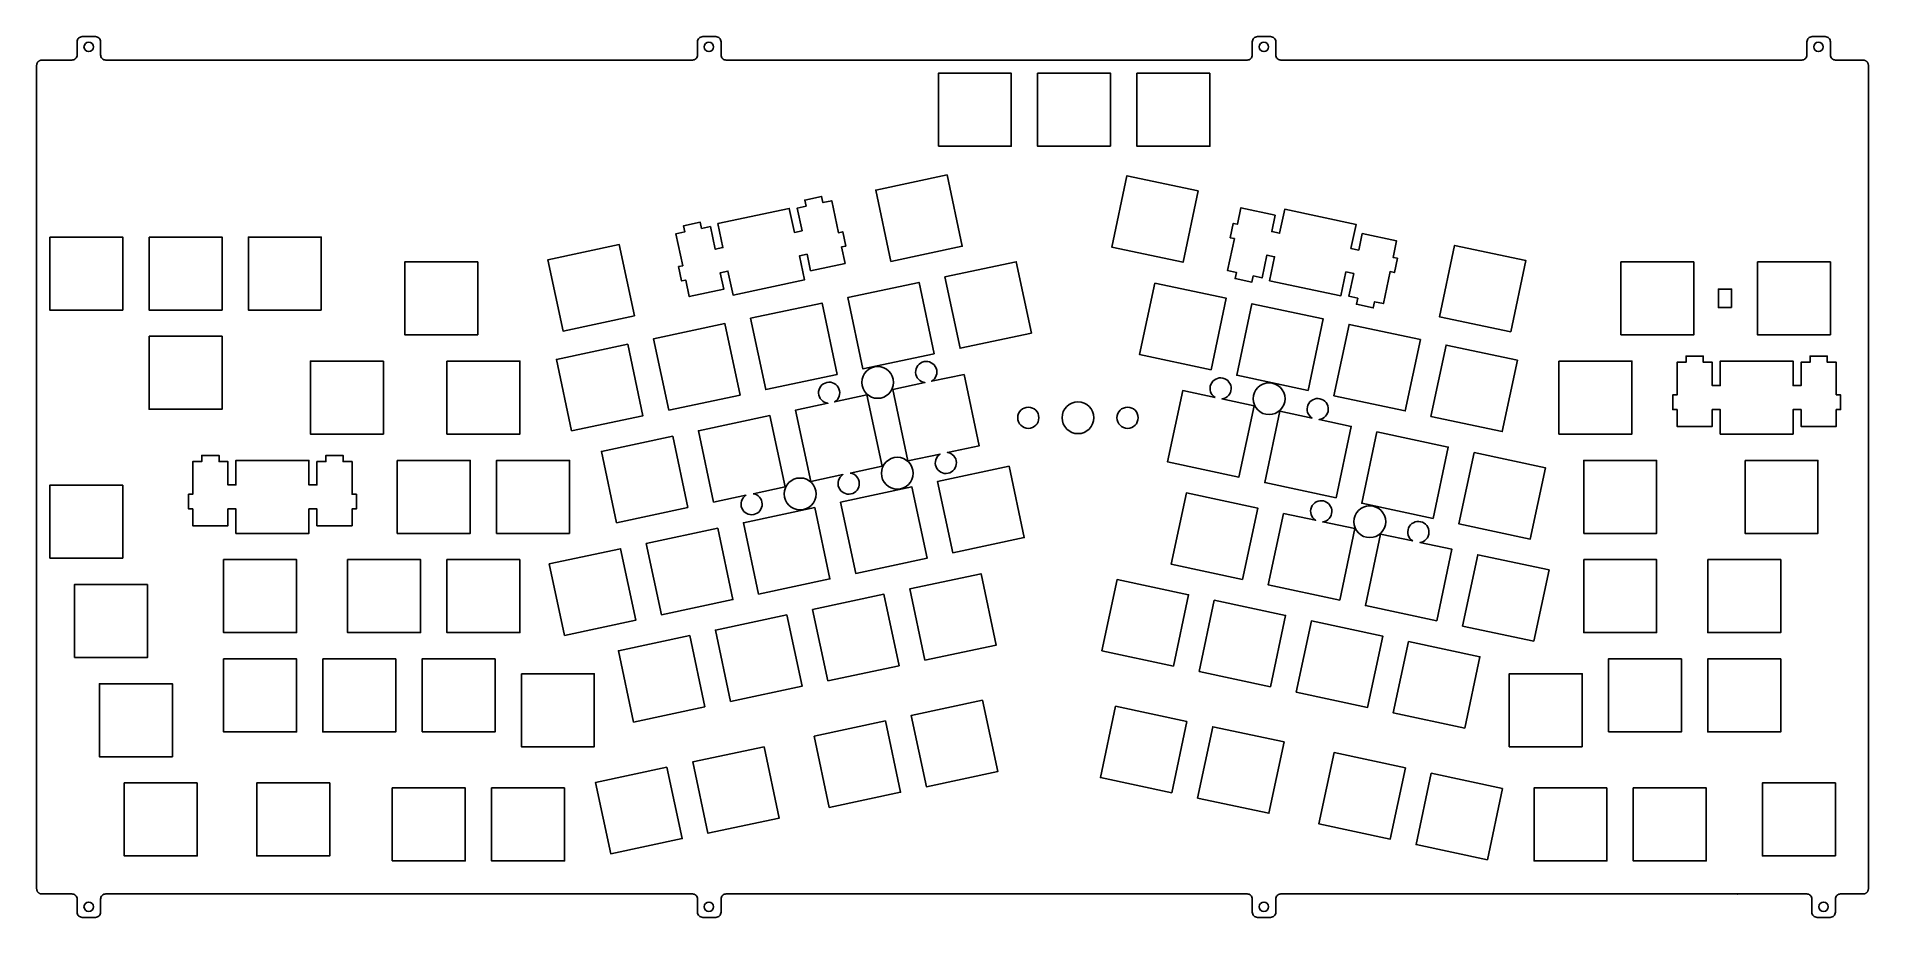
# Model space of a CAD drawing. Header units: millimetres. Extents: x -352 to 0, y -165 to 4.
import ezdxf

# ---------------------------------------------------------------- set-up
doc = ezdxf.new("R2010")
doc.units = ezdxf.units.MM
doc.layers.get('0').update_dxf_attribs({"linetype": 'CONTINUOUS'})

msp = doc.modelspace()

# ---------------------------------------------------------------- linework, layer by layer
for points in [[(-7.38, 3.1), (-7.38, 0.6, 0.414214), (-6.38, -0.4), (-1.1, -0.4), (-1.02, -0.4), (-0.94, -0.41), (-0.86, -0.43), (-0.79, -0.45), (-0.71, -0.47), (-0.64, -0.51), (-0.57, -0.55), (-0.51, -0.59), (-0.45, -0.64), (-0.39, -0.69), (-0.33, -0.75), (-0.29, -0.81), (-0.24, -0.88), (-0.2, -0.94), (-0.17, -1.02), (-0.14, -1.09), (-0.12, -1.16), (-0.11, -1.24), (-0.1, -1.32), (-0.1, -1.4), (-0.1, -159.42), (-0.1, -159.5), (-0.11, -159.57), (-0.12, -159.65), (-0.14, -159.73), (-0.17, -159.8), (-0.2, -159.87), (-0.24, -159.94), (-0.29, -160.01), (-0.33, -160.07), (-0.39, -160.13), (-0.45, -160.18), (-0.51, -160.23), (-0.57, -160.27), (-0.64, -160.31), (-0.71, -160.34), (-0.79, -160.37), (-0.86, -160.39), (-0.94, -160.41), (-1.02, -160.42), (-1.1, -160.42), (-5.43, -160.42, 0.414214), (-6.43, -161.42), (-6.43, -163.92, -0.414214), (-7.43, -164.92), (-9.93, -164.92, -0.414214), (-10.93, -163.92), (-10.93, -161.42, 0.414214), (-11.93, -160.42), (-25.16, -160.42), (-25.16, -160.44), (-25.18, -160.44), (-25.18, -160.42), (-112.8, -160.42, 0.414214), (-113.8, -161.42), (-113.8, -163.92, -0.414214), (-114.8, -164.92), (-117.3, -164.92, -0.414214), (-118.3, -163.92), (-118.3, -161.42, 0.414214), (-119.3, -160.42), (-219.25, -160.42, 0.414214), (-220.25, -161.42), (-220.25, -163.92, -0.414214), (-221.25, -164.92), (-223.75, -164.92, -0.414214), (-224.75, -163.92), (-224.75, -161.42, 0.414214), (-225.75, -160.42), (-338.3, -160.42, 0.414214), (-339.3, -161.42), (-339.3, -163.92, -0.414214), (-340.3, -164.92), (-342.8, -164.92, -0.414214), (-343.8, -163.92), (-343.8, -161.42, 0.414214), (-344.8, -160.42), (-350.57, -160.42), (-350.65, -160.42), (-350.73, -160.41), (-350.8, -160.39), (-350.88, -160.37), (-350.95, -160.34), (-351.02, -160.31), (-351.09, -160.27), (-351.16, -160.23), (-351.22, -160.18), (-351.28, -160.13), (-351.33, -160.07), (-351.38, -160.01), (-351.42, -159.94), (-351.46, -159.87), (-351.49, -159.8), (-351.52, -159.73), (-351.54, -159.65), (-351.56, -159.57), (-351.56, -159.5), (-351.57, -159.42), (-351.57, -1.4), (-351.56, -1.32), (-351.56, -1.24), (-351.54, -1.16), (-351.52, -1.09), (-351.49, -1.02), (-351.46, -0.94), (-351.42, -0.88), (-351.38, -0.81), (-351.33, -0.75), (-351.28, -0.69), (-351.22, -0.64), (-351.16, -0.59), (-351.09, -0.55), (-351.02, -0.51), (-350.95, -0.47), (-350.88, -0.45), (-350.8, -0.43), (-350.73, -0.41), (-350.65, -0.4), (-350.57, -0.4), (-344.8, -0.4, 0.414214), (-343.8, 0.6), (-343.8, 3.1, -0.414214), (-342.8, 4.1), (-340.3, 4.1, -0.414214), (-339.3, 3.1), (-339.3, 0.6, 0.414214), (-338.3, -0.4), (-225.75, -0.4, 0.414214), (-224.75, 0.6), (-224.75, 3.1, -0.414214), (-223.75, 4.1), (-221.25, 4.1, -0.414214), (-220.25, 3.1), (-220.25, 0.6, 0.414214), (-219.25, -0.4), (-119.3, -0.4, 0.414214), (-118.3, 0.6), (-118.3, 3.1, -0.414214), (-117.3, 4.1), (-114.8, 4.1, -0.414214), (-113.8, 3.1), (-113.8, 0.6, 0.414214), (-112.8, -0.4), (-12.88, -0.4, 0.414214), (-11.88, 0.6), (-11.88, 3.1, -0.414214), (-10.88, 4.1), (-8.38, 4.1, -0.414214)], [(-173.61, -60.71), (-179.83, -62.03, 6.083741), (-181.11, -62.3), (-187.3, -63.62), (-184.39, -77.31), (-178.21, -76, 5.452821), (-176.8, -75.7), (-170.7, -74.4)], [(-195.44, -79.66, -5.462831), (-196.85, -79.96), (-203.03, -81.27), (-205.94, -67.58), (-199.74, -66.26, -6.084688), (-198.47, -65.99), (-192.24, -64.67), (-189.33, -78.36)], [(-125.46, -65.14, -5.79435), (-124.13, -65.43), (-117.96, -66.74), (-120.87, -80.43), (-134.57, -77.52), (-131.66, -63.83)], [(-106.83, -69.1, -5.785639), (-105.5, -69.39), (-99.33, -70.7), (-102.24, -84.39), (-115.93, -81.48), (-113.02, -67.79)], [(-214.07, -83.62, -5.447626), (-215.48, -83.92), (-221.66, -85.23), (-224.57, -71.54), (-210.88, -68.63), (-207.97, -82.32)], [(-112.33, -87.41), (-115.24, -101.11), (-101.54, -104.02), (-98.63, -90.32), (-104.78, -89.02, 5.556049), (-106.17, -88.72)], [(-87.53, -92.68, -5.570295), (-86.15, -92.98), (-80, -94.28), (-82.91, -107.98), (-96.6, -105.07), (-93.69, -91.37)]]:
    msp.add_lwpolyline(points, format="xyb", close=True)
for points in [[(-178.54, -16.92), (-164.55, -16.92), (-164.55, -2.92), (-178.54, -2.92)], [(-145.5, -16.92), (-145.5, -2.92), (-159.5, -2.92), (-159.5, -16.92)], [(-126.45, -2.92), (-140.44, -2.92), (-140.44, -16.92), (-126.45, -16.92)], [(-187.66, -39.05), (-173.96, -36.14), (-176.87, -22.45), (-190.57, -25.36)], [(-128.67, -25.51), (-142.37, -22.6), (-145.28, -36.29), (-131.59, -39.2)], [(-203.73, -37.66), (-203.06, -40.82), (-196.45, -39.42), (-197.13, -36.26), (-196.32, -36.09), (-196.9, -33.35), (-197.71, -33.52), (-199.01, -27.39), (-200.7, -27.75), (-200.95, -26.57), (-204.18, -27.26), (-203.93, -28.43), (-205.61, -28.79), (-204.68, -33.16), (-206.18, -33.48), (-207.15, -28.88), (-220.85, -31.79), (-219.87, -36.39), (-221.36, -36.71), (-222.29, -32.34), (-223.98, -32.7), (-224.23, -31.52), (-227.46, -32.21), (-227.21, -33.38), (-228.89, -33.74), (-227.59, -39.87), (-228.4, -40.04), (-227.81, -42.78), (-227.01, -42.61), (-226.34, -45.77), (-219.73, -44.37), (-220.41, -41.21), (-218.91, -40.89), (-217.94, -45.49), (-204.24, -42.58), (-205.22, -37.98)], [(-113.89, -30.16), (-120.49, -28.75), (-121.16, -31.91), (-121.97, -31.74), (-122.55, -34.48), (-121.74, -34.65), (-123.05, -40.78), (-121.36, -41.14), (-121.61, -42.32), (-118.38, -43), (-118.13, -41.83), (-116.44, -42.19), (-115.51, -37.81), (-114.02, -38.13), (-115, -42.73), (-101.31, -45.64), (-100.33, -41.04), (-98.84, -41.36), (-99.77, -45.73), (-98.08, -46.09), (-98.33, -47.27), (-95.1, -47.95), (-94.85, -46.78), (-93.16, -47.14), (-91.86, -41), (-91.05, -41.18), (-90.47, -38.44), (-91.28, -38.26), (-90.61, -35.11), (-97.21, -33.7), (-97.88, -36.86), (-99.37, -36.54), (-98.4, -31.95), (-112.09, -29.04), (-113.07, -33.63), (-114.56, -33.32)], [(-349.04, -34.36), (-349.04, -48.36), (-335.04, -48.36), (-335.04, -34.36)], [(-329.99, -34.36), (-329.99, -48.36), (-315.99, -48.36), (-315.99, -34.36)], [(-296.94, -48.36), (-296.94, -34.36), (-310.94, -34.36), (-310.94, -48.36)], [(-236.85, -49.51), (-239.76, -35.81), (-253.46, -38.73), (-250.55, -52.42)], [(-68.7, -52.57), (-65.79, -38.88), (-79.48, -35.97), (-82.39, -49.66)], [(-266.94, -53.12), (-266.94, -39.12), (-280.94, -39.12), (-280.94, -53.12)], [(-160.69, -52.79), (-163.59, -39.1), (-177.29, -42.01), (-174.38, -55.71)], [(-33.58, -39.12), (-47.58, -39.12), (-47.58, -53.12), (-33.58, -53.12)], [(-21.38, -39.12), (-21.38, -53.12), (-7.38, -53.12), (-7.38, -39.12)], [(-179.32, -56.76), (-182.23, -43.06), (-195.92, -45.97), (-193.01, -59.67)], [(-137.01, -43.21), (-139.92, -56.91), (-126.23, -59.82), (-123.32, -46.12)], [(-26.34, -47.91), (-26.34, -44.35), (-28.88, -44.35), (-28.88, -47.91)], [(-197.95, -60.72), (-200.86, -47.02), (-214.56, -49.93), (-211.65, -63.63)], [(-107.6, -63.78), (-104.68, -50.08), (-118.38, -47.17), (-121.29, -60.87)], [(-230.28, -67.59), (-216.59, -64.68), (-219.5, -50.98), (-233.19, -53.89)], [(-86.05, -54.05), (-99.75, -51.13), (-102.66, -64.83), (-88.96, -67.74)], [(-329.99, -53.41), (-329.99, -67.41), (-315.99, -67.41), (-315.99, -53.41)], [(-248.91, -71.55), (-235.22, -68.64), (-238.13, -54.94), (-251.82, -57.85)], [(-67.42, -58.01), (-81.11, -55.1), (-84.02, -68.79), (-70.33, -71.7)], [(-285.04, -58.17), (-299.04, -58.17), (-299.04, -72.17), (-285.04, -72.17)], [(-272.84, -58.17), (-272.84, -72.17), (-258.84, -72.17), (-258.84, -58.17)], [(-59.48, -58.17), (-59.48, -72.17), (-45.48, -72.17), (-45.48, -58.17)], [(-6.25, -64.67), (-6.25, -58.4), (-7.98, -58.4), (-7.98, -57.2), (-11.28, -57.2), (-11.28, -58.4), (-13, -58.4), (-13, -62.87), (-14.53, -62.87), (-14.53, -58.17), (-28.53, -58.17), (-28.53, -62.87), (-30.05, -62.87), (-30.05, -58.4), (-31.78, -58.4), (-31.78, -57.2), (-35.08, -57.2), (-35.08, -58.4), (-36.8, -58.4), (-36.8, -64.67), (-37.63, -64.67), (-37.63, -67.47), (-36.8, -67.47), (-36.8, -70.7), (-30.05, -70.7), (-30.05, -67.47), (-28.53, -67.47), (-28.53, -72.17), (-14.53, -72.17), (-14.53, -67.47), (-13, -67.47), (-13, -70.7), (-6.25, -70.7), (-6.25, -67.47), (-5.43, -67.47), (-5.43, -64.67)], [(-226.6, -86.28), (-229.51, -72.59), (-243.21, -75.5), (-240.29, -89.19)], [(-94.39, -71.75), (-97.3, -85.44), (-83.61, -88.35), (-80.7, -74.66)], [(-297.8, -77.45), (-297.8, -81.92), (-299.32, -81.92), (-299.32, -77.22), (-313.32, -77.22), (-313.32, -81.92), (-314.85, -81.92), (-314.85, -77.45), (-316.57, -77.45), (-316.57, -76.25), (-319.87, -76.25), (-319.87, -77.45), (-321.6, -77.45), (-321.6, -83.72), (-322.42, -83.72), (-322.42, -86.52), (-321.6, -86.52), (-321.6, -89.75), (-314.85, -89.75), (-314.85, -86.52), (-313.32, -86.52), (-313.32, -91.22), (-299.32, -91.22), (-299.32, -86.52), (-297.8, -86.52), (-297.8, -89.75), (-291.05, -89.75), (-291.05, -86.52), (-290.22, -86.52), (-290.22, -83.72), (-291.05, -83.72), (-291.05, -77.45), (-292.77, -77.45), (-292.77, -76.25), (-296.07, -76.25), (-296.07, -77.45)], [(-282.37, -77.22), (-282.37, -91.22), (-268.37, -91.22), (-268.37, -77.22)], [(-249.32, -91.22), (-249.32, -77.22), (-263.32, -77.22), (-263.32, -91.22)], [(-75.75, -75.71), (-78.67, -89.4), (-64.97, -92.31), (-62.06, -78.62)], [(-54.72, -91.22), (-40.72, -91.22), (-40.72, -77.22), (-54.72, -77.22)], [(-23.76, -77.22), (-23.76, -91.22), (-9.76, -91.22), (-9.76, -77.22)], [(-164.99, -78.35), (-178.69, -81.26), (-175.77, -94.95), (-162.08, -92.04)], [(-349.04, -95.98), (-335.04, -95.98), (-335.04, -81.98), (-349.04, -81.98)], [(-197.32, -85.22), (-194.41, -98.91), (-180.71, -96), (-183.62, -82.31)], [(-120.18, -100.06), (-117.26, -86.36), (-130.96, -83.45), (-133.87, -97.15)], [(-213.04, -102.88), (-199.35, -99.97), (-202.26, -86.27), (-215.95, -89.18)], [(-234.59, -93.14), (-231.68, -106.84), (-217.98, -103.92), (-220.89, -90.23)], [(-250.31, -110.8), (-236.62, -107.89), (-239.53, -94.19), (-253.22, -97.1)], [(-315.71, -96.27), (-315.71, -110.27), (-301.7, -110.27), (-301.7, -96.27)], [(-291.89, -96.27), (-291.89, -110.27), (-277.89, -110.27), (-277.89, -96.27)], [(-258.84, -96.27), (-272.84, -96.27), (-272.84, -110.27), (-258.84, -110.27)], [(-64.27, -111.94), (-61.36, -98.24), (-75.06, -95.33), (-77.97, -109.03)], [(-54.72, -96.27), (-54.72, -110.27), (-40.72, -110.27), (-40.72, -96.27)], [(-30.91, -96.27), (-30.91, -110.27), (-16.91, -110.27), (-16.91, -96.27)], [(-330.28, -101.03), (-344.28, -101.03), (-344.28, -115.03), (-330.28, -115.03)], [(-181.13, -115.57), (-167.44, -112.66), (-170.35, -98.96), (-184.04, -101.87)], [(-147.15, -113.8), (-133.45, -116.71), (-130.54, -103.02), (-144.24, -100.11)], [(-199.77, -119.53), (-186.07, -116.62), (-188.98, -102.92), (-202.68, -105.84)], [(-128.51, -117.76), (-114.82, -120.67), (-111.91, -106.98), (-125.6, -104.07)], [(-207.61, -106.89), (-221.31, -109.79), (-218.4, -123.49), (-204.7, -120.58)], [(-109.88, -121.72), (-96.19, -124.63), (-93.28, -110.94), (-106.97, -108.03)], [(-223.34, -124.54), (-226.25, -110.84), (-239.94, -113.76), (-237.03, -127.45)], [(-88.33, -111.99), (-91.25, -125.68), (-77.55, -128.59), (-74.64, -114.9)], [(-315.71, -115.32), (-315.71, -129.32), (-301.7, -129.32), (-301.7, -115.32)], [(-296.66, -115.32), (-296.66, -129.32), (-282.65, -129.32), (-282.65, -115.32)], [(-277.61, -129.32), (-263.61, -129.32), (-263.61, -115.32), (-277.61, -115.32)], [(-49.96, -129.32), (-35.96, -129.32), (-35.96, -115.32), (-49.96, -115.32)], [(-16.91, -115.32), (-30.91, -115.32), (-30.91, -129.32), (-16.91, -129.32)], [(-258.56, -118.18), (-258.56, -132.18), (-244.56, -132.18), (-244.56, -118.18)], [(-55.01, -132.18), (-55.01, -118.18), (-69.01, -118.18), (-69.01, -132.18)], [(-325.52, -134.08), (-325.52, -120.08), (-339.52, -120.08), (-339.52, -134.08)], [(-170.05, -123.25), (-183.75, -126.16), (-180.84, -139.85), (-167.14, -136.94)], [(-130.84, -127.3), (-144.53, -124.39), (-147.44, -138.08), (-133.75, -140.99)], [(-202.38, -130.12), (-199.47, -143.81), (-185.78, -140.9), (-188.69, -127.21)], [(-128.81, -142.04), (-115.11, -144.95), (-112.2, -131.26), (-125.9, -128.35)], [(-211.98, -132.16), (-225.67, -135.07), (-222.76, -148.76), (-209.07, -145.85)], [(-88.91, -136.21), (-102.6, -133.3), (-105.51, -146.99), (-91.82, -149.9)], [(-230.62, -136.12), (-244.31, -139.03), (-241.4, -152.72), (-227.7, -149.81)], [(-320.75, -139.13), (-334.75, -139.13), (-334.75, -153.13), (-320.75, -153.13)], [(-295.32, -139.13), (-309.32, -139.13), (-309.32, -153.13), (-295.32, -153.13)], [(-283.32, -154.08), (-269.32, -154.08), (-269.32, -140.08), (-283.32, -140.08)], [(-250.27, -140.08), (-264.27, -140.08), (-264.27, -154.08), (-250.27, -154.08)], [(-70.28, -140.17), (-83.97, -137.26), (-86.88, -150.95), (-73.19, -153.87)], [(-50.25, -140.08), (-64.25, -140.08), (-64.25, -154.08), (-50.25, -154.08)], [(-45.2, -140.08), (-45.2, -154.08), (-31.2, -154.08), (-31.2, -140.08)], [(-6.43, -153.13), (-6.43, -139.13), (-20.43, -139.13), (-20.43, -153.13)]]:
    msp.add_lwpolyline(points, close=True)
for centre, radius in [((-341.58, 2.13), 0.9), ((-222.58, 2.13), 0.9), ((-116.08, 2.13), 0.9), ((-9.68, 2.13), 0.9), ((-190.19, -62.26), 3.05), ((-115.08, -65.39), 3.05), ((-151.76, -69.04), 3.05), ((-161.29, -69.04), 2.03), ((-142.24, -69.04), 2.03), ((-186.43, -79.68), 3.05), ((-205.06, -83.65), 3.05), ((-95.76, -88.99), 3.05), ((-341.58, -162.87), 0.9), ((-222.58, -162.87), 0.9), ((-116.08, -162.87), 0.9), ((-8.68, -162.87), 0.9)]:
    msp.add_circle(centre, radius)

doc.saveas('drawing.dxf')
